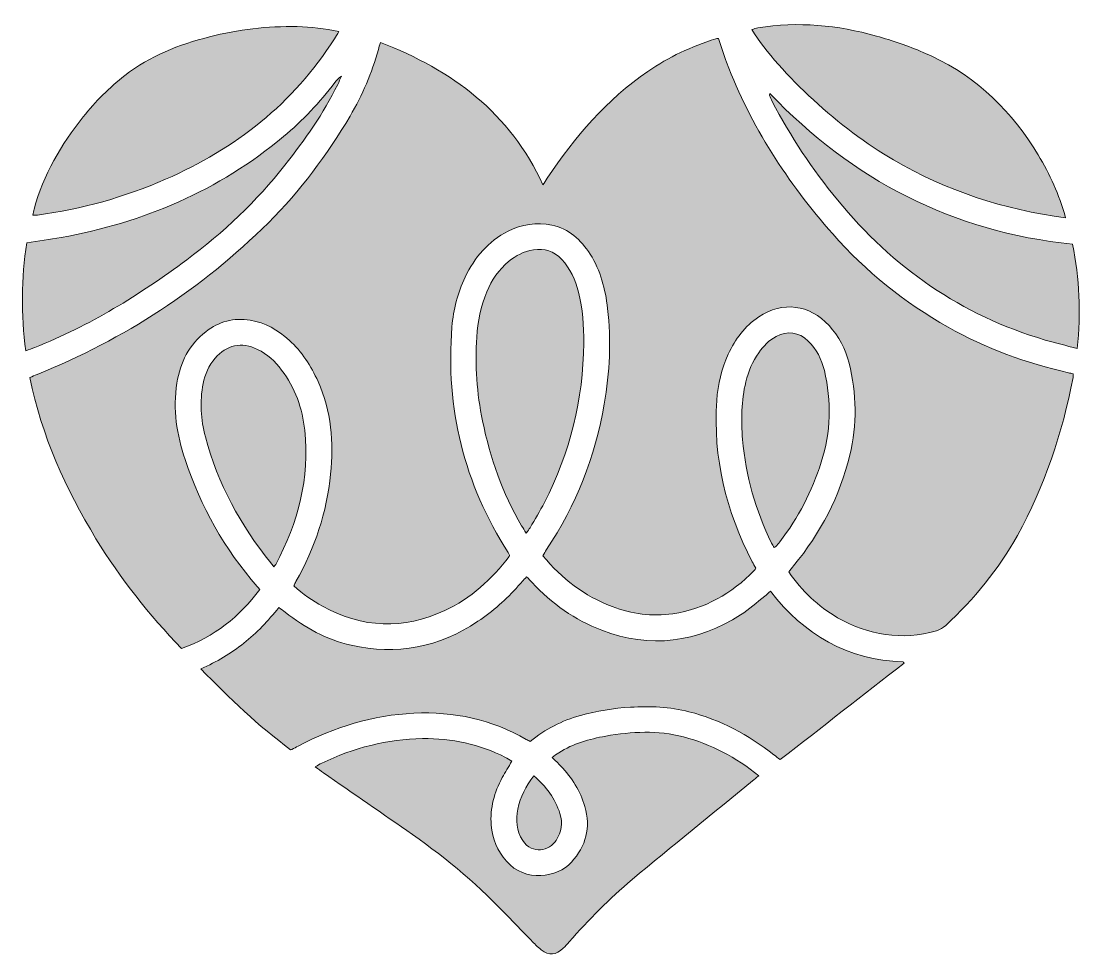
# Model space of a CAD drawing. Header units: inches. Extents: x 402 to 2475, y -2693 to -278.
# Drawn here: x 1014 to 1966, y -2693 to -1854 of the extents above; entities that cross this region are included whole.
import ezdxf

# ---------------------------------------------------------------- set-up
doc = ezdxf.new("R2010")
doc.units = ezdxf.units.IN
doc.header["$MEASUREMENT"] = 0
doc.layers.add('Layer 1', color=7, linetype='Continuous')

# ---------------------------------------------------------------- blocks, each defined once
blk = doc.blocks.new('block 3')
at = {"layer": 'Layer 1', "true_color": 0x7c887f}
h = blk.add_hatch(color=8, dxfattribs=at)
h.dxf.hatch_style = 2
edge = h.paths.add_edge_path()
edge.add_spline(control_points=[(1952.47, -2030.58), (1896.58, -2023.31), (1845.41, -2006.36), (1797.76, -1978.69), (1750.03, -1950.96), (1696.09, -1901.9), (1670.49, -1861.56), (1672.48, -1861.07), (1674.25, -1860.51), (1676.06, -1860.2), (1712.16, -1854.12), (1747.69, -1857.61), (1782.63, -1867.5), (1796.82, -1871.51), (1810.88, -1876.34), (1824.46, -1882.08), (1866.68, -1899.92), (1899.2, -1929.36), (1923.78, -1967.73), (1934.73, -1984.82), (1943.62, -2002.99), (1950.05, -2022.3), (1950.8, -2024.55), (1951.39, -2026.85), (1952.47, -2030.58)], knot_values=[0, 0, 0, 0, 1, 1, 1, 2, 2, 2, 3, 3, 3, 4, 4, 4, 5, 5, 5, 6, 6, 6, 7, 7, 7, 8, 8, 8, 8], degree=3, periodic=1)
h = blk.add_hatch(color=8, dxfattribs=at)
h.dxf.hatch_style = 2
edge = h.paths.add_edge_path()
edge.add_spline(control_points=[(1299.65, -1863.44), (1298.13, -1865.89), (1296.92, -1867.87), (1295.68, -1869.83), (1258.67, -1928.21), (1206.69, -1968.58), (1143.94, -1996.03), (1107.05, -2012.17), (1068.63, -2022.83), (1028.76, -2028.3), (1027.54, -2028.47), (1026.27, -2028.33), (1024.56, -2028.33), (1025.03, -2026.26), (1025.34, -2024.59), (1025.79, -2022.96), (1034.21, -1991.98), (1049.99, -1964.9), (1069.9, -1940.02), (1080.96, -1926.19), (1093.36, -1913.77), (1107.36, -1902.88), (1129.97, -1885.29), (1155.91, -1875.07), (1183.34, -1868.17), (1209.2, -1861.66), (1235.48, -1858.33), (1262.18, -1858.98), (1274.53, -1859.28), (1286.8, -1860.54), (1299.65, -1863.44)], knot_values=[0, 0, 0, 0, 1, 1, 1, 2, 2, 2, 3, 3, 3, 4, 4, 4, 5, 5, 5, 6, 6, 6, 7, 7, 7, 8, 8, 8, 9, 9, 9, 10, 10, 10, 10], degree=3, periodic=1)
h = blk.add_hatch(color=8, dxfattribs=at)
h.dxf.hatch_style = 2
edge = h.paths.add_edge_path()
edge.add_spline(control_points=[(1640.51, -1869.54), (1643.05, -1877), (1645.23, -1884.06), (1647.84, -1890.96), (1669.64, -1948.49), (1702.69, -1999.1), (1743.19, -2045.06), (1772.99, -2078.87), (1807.62, -2106.74), (1846.87, -2128.82), (1880.88, -2147.95), (1917.11, -2161.27), (1955.14, -2169.8), (1956.39, -2170.08), (1957.61, -2170.45), (1959.14, -2170.86), (1959.14, -2172.09), (1959.31, -2173.17), (1959.12, -2174.17), (1949.53, -2223.87), (1933.61, -2271.38), (1909.14, -2315.79), (1892.29, -2346.37), (1870.25, -2372.99), (1844.73, -2396.74), (1842.46, -2398.86), (1839.37, -2400.52), (1836.37, -2401.38), (1805.16, -2410.32), (1775.61, -2405.63), (1747.68, -2389.68), (1730.01, -2379.59), (1715.66, -2365.83), (1703.75, -2348.57), (1705.24, -2346.71), (1706.66, -2344.89), (1708.14, -2343.1), (1732.35, -2313.76), (1749.53, -2280.77), (1758.56, -2243.8), (1765.29, -2216.26), (1764.87, -2188.53), (1757.91, -2161.04), (1754.71, -2148.42), (1748.76, -2137.06), (1739.92, -2127.38), (1722.53, -2108.36), (1698.27, -2105.38), (1676.77, -2119.61), (1664.2, -2127.92), (1655.75, -2139.64), (1649.43, -2153.07), (1643.24, -2166.24), (1640.07, -2180.2), (1639.08, -2194.65), (1635.57, -2245.99), (1647.41, -2293.99), (1670.88, -2339.43), (1671.87, -2341.35), (1672.94, -2343.24), (1674.09, -2345.36), (1673.62, -2346.07), (1673.27, -2346.85), (1672.7, -2347.43), (1652.35, -2367.92), (1628.53, -2381.9), (1599.58, -2386.11), (1580.86, -2388.83), (1562.71, -2386.39), (1545.07, -2379.7), (1520.23, -2370.29), (1499.95, -2354.7), (1482.79, -2334.07), (1483.95, -2332.19), (1485.01, -2330.36), (1486.19, -2328.6), (1512.79, -2288.71), (1529.83, -2244.97), (1538.02, -2197.84), (1542.96, -2169.41), (1544.28, -2140.72), (1540.95, -2111.96), (1538.95, -2094.73), (1534.78, -2078.13), (1525.3, -2063.28), (1517.04, -2050.37), (1506.42, -2040.32), (1490.9, -2037.19), (1477.25, -2034.44), (1464.03, -2036.29), (1451.56, -2042.7), (1433.8, -2051.84), (1421.48, -2066.11), (1413.03, -2083.92), (1406.33, -2098.04), (1402.5, -2113.04), (1401.22, -2128.52), (1395.2, -2201.74), (1412.19, -2269.32), (1451.63, -2331.27), (1452.1, -2332), (1452.52, -2332.76), (1452.92, -2333.44), (1452.86, -2333.95), (1452.95, -2334.47), (1452.73, -2334.75), (1436.77, -2355.01), (1418.29, -2372.49), (1394.66, -2383.35), (1357.6, -2400.39), (1320.84, -2399.19), (1284.93, -2379.47), (1275.75, -2374.43), (1267.31, -2368.32), (1259.19, -2361.22), (1259.88, -2359.7), (1260.38, -2358.32), (1261.09, -2357.06), (1278.09, -2327.12), (1288.74, -2295.08), (1292.23, -2260.84), (1295.14, -2232.31), (1292.84, -2204.29), (1280.92, -2177.69), (1274.63, -2163.64), (1266.38, -2150.91), (1254.91, -2140.47), (1244.9, -2131.37), (1233.57, -2124.81), (1219.98, -2122.57), (1205.13, -2120.13), (1191.84, -2123.86), (1180.1, -2132.88), (1164.97, -2144.5), (1157.17, -2160.49), (1154.16, -2178.97), (1150.32, -2202.55), (1154.03, -2225.42), (1161.49, -2247.77), (1175.58, -2289.97), (1196.76, -2328.2), (1226.32, -2361.62), (1227.03, -2362.42), (1227.67, -2363.29), (1228.64, -2364.5), (1210.35, -2388.78), (1187.69, -2406.99), (1158.17, -2417.36), (1129.32, -2387.07), (1103.18, -2354.63), (1081.41, -2318.8), (1054.13, -2273.88), (1032.76, -2226.5), (1021.94, -2174.11), (1024.3, -2173.07), (1026.39, -2172.09), (1028.54, -2171.23), (1106.91, -2139.73), (1176.3, -2094.46), (1236.3, -2035.01), (1265.06, -2006.51), (1289.02, -1974.16), (1309.63, -1939.34), (1320.78, -1920.51), (1329.23, -1900.51), (1335.07, -1879.41), (1335.58, -1877.57), (1336.23, -1875.78), (1337.08, -1873.17), (1401.3, -1898.2), (1453.41, -1936.18), (1482.88, -2001.18), (1484.35, -1998.94), (1485.61, -1997.05), (1486.86, -1995.15), (1511.24, -1957.78), (1540.29, -1924.78), (1577.16, -1899.2), (1595.89, -1886.21), (1616.49, -1876.92), (1638.12, -1869.86), (1638.71, -1869.67), (1639.36, -1869.69), (1640.51, -1869.54)], knot_values=[0, 0, 0, 0, 1, 1, 1, 2, 2, 2, 3, 3, 3, 4, 4, 4, 5, 5, 5, 6, 6, 6, 7, 7, 7, 8, 8, 8, 9, 9, 9, 10, 10, 10, 11, 11, 11, 12, 12, 12, 13, 13, 13, 14, 14, 14, 15, 15, 15, 16, 16, 16, 17, 17, 17, 18, 18, 18, 19, 19, 19, 20, 20, 20, 21, 21, 21, 22, 22, 22, 23, 23, 23, 24, 24, 24, 25, 25, 25, 26, 26, 26, 27, 27, 27, 28, 28, 28, 29, 29, 29, 30, 30, 30, 31, 31, 31, 32, 32, 32, 33, 33, 33, 34, 34, 34, 35, 35, 35, 36, 36, 36, 37, 37, 37, 38, 38, 38, 39, 39, 39, 40, 40, 40, 41, 41, 41, 42, 42, 42, 43, 43, 43, 44, 44, 44, 45, 45, 45, 46, 46, 46, 47, 47, 47, 48, 48, 48, 49, 49, 49, 50, 50, 50, 51, 51, 51, 52, 52, 52, 53, 53, 53, 54, 54, 54, 55, 55, 55, 56, 56, 56, 57, 57, 57, 58, 58, 58, 59, 59, 59, 60, 60, 60, 61, 61, 61, 61], degree=3, periodic=1)
h = blk.add_hatch(color=8, dxfattribs=at)
h.dxf.hatch_style = 2
edge = h.paths.add_edge_path()
edge.add_spline(control_points=[(1018.32, -2150.15), (1014.24, -2117.16), (1014.25, -2085.15), (1019.27, -2053.09), (1029.88, -2051.48), (1040.01, -2050.2), (1050.04, -2048.37), (1124.2, -2034.86), (1191.56, -2006.25), (1249.87, -1957.78), (1267.19, -1943.38), (1282.38, -1926.91), (1296.12, -1909.09), (1297.7, -1907.04), (1299.31, -1905), (1301.9, -1903.46), (1300.8, -1905.93), (1299.77, -1908.43), (1298.58, -1910.86), (1285.76, -1937), (1269.1, -1960.64), (1251.16, -1983.43), (1225.67, -2015.8), (1195.91, -2043.82), (1162.93, -2068.36), (1120.54, -2099.9), (1075.8, -2127.51), (1026.48, -2147.1), (1024.07, -2148.06), (1021.63, -2148.92), (1018.32, -2150.15)], knot_values=[0, 0, 0, 0, 1, 1, 1, 2, 2, 2, 3, 3, 3, 4, 4, 4, 5, 5, 5, 6, 6, 6, 7, 7, 7, 8, 8, 8, 9, 9, 9, 10, 10, 10, 10], degree=3, periodic=1)
h = blk.add_hatch(color=8, dxfattribs=at)
h.dxf.hatch_style = 2
edge = h.paths.add_edge_path()
edge.add_spline(control_points=[(1958.56, -2054.32), (1965.09, -2085.09), (1966.09, -2115.97), (1962.87, -2147.96), (1952.9, -2145.34), (1943.42, -2143.11), (1934.09, -2140.37), (1858.65, -2118.15), (1797.13, -2075.27), (1747.55, -2014.62), (1725.02, -1987.05), (1705.25, -1957.68), (1688.78, -1926.1), (1687.88, -1924.37), (1687.08, -1922.59), (1686.32, -1920.79), (1686.19, -1920.5), (1686.51, -1920.01), (1686.78, -1919.08), (1761.04, -1996.63), (1850.57, -2043.15), (1958.56, -2054.32)], knot_values=[0, 0, 0, 0, 1, 1, 1, 2, 2, 2, 3, 3, 3, 4, 4, 4, 5, 5, 5, 6, 6, 6, 7, 7, 7, 7], degree=3, periodic=1)
h = blk.add_hatch(color=8, dxfattribs=at)
h.dxf.hatch_style = 2
edge = h.paths.add_edge_path()
edge.add_spline(control_points=[(1467.96, -2313.65), (1466.36, -2311.21), (1465.01, -2309.31), (1463.81, -2307.31), (1446.29, -2278.05), (1435.62, -2246.21), (1428.69, -2213.01), (1423.49, -2188.17), (1421.87, -2163.02), (1423.54, -2137.71), (1424.46, -2123.77), (1427.11, -2110.12), (1432.5, -2097.12), (1436.9, -2086.5), (1443.23, -2077.24), (1452.13, -2069.85), (1458.61, -2064.48), (1465.86, -2060.79), (1474.3, -2059.48), (1484.29, -2057.93), (1492.81, -2060.58), (1499.76, -2067.97), (1507.58, -2076.28), (1511.94, -2086.4), (1514.77, -2097.27), (1518.71, -2112.34), (1519.68, -2127.79), (1519.57, -2143.23), (1519.2, -2193.69), (1507.27, -2241.41), (1484.25, -2286.31), (1480.29, -2294.04), (1475.67, -2301.44), (1471.31, -2308.96), (1470.47, -2310.4), (1469.37, -2311.69), (1467.96, -2313.65)], knot_values=[0, 0, 0, 0, 1, 1, 1, 2, 2, 2, 3, 3, 3, 4, 4, 4, 5, 5, 5, 6, 6, 6, 7, 7, 7, 8, 8, 8, 9, 9, 9, 10, 10, 10, 11, 11, 11, 12, 12, 12, 12], degree=3, periodic=1)
h = blk.add_hatch(color=8, dxfattribs=at)
h.dxf.hatch_style = 2
edge = h.paths.add_edge_path()
edge.add_spline(control_points=[(1690.54, -2326.57), (1689.8, -2325.3), (1688.97, -2324.05), (1688.32, -2322.71), (1673.84, -2293.33), (1665.17, -2262.35), (1662.28, -2229.7), (1660.74, -2212.25), (1661.14, -2194.96), (1665.17, -2177.85), (1667.39, -2168.45), (1671.22, -2159.72), (1676.75, -2151.78), (1680.91, -2145.82), (1685.9, -2140.71), (1692.37, -2137.26), (1702.64, -2131.77), (1712.77, -2133.16), (1721.09, -2141.26), (1728.63, -2148.6), (1733.3, -2157.69), (1735.71, -2167.78), (1742.32, -2195.46), (1741.53, -2223.01), (1732.87, -2250.16), (1724.61, -2276.07), (1712.43, -2300), (1695.69, -2321.53), (1694.5, -2323.07), (1693.22, -2324.55), (1691.93, -2326.01), (1691.67, -2326.29), (1691.15, -2326.33), (1690.54, -2326.57)], knot_values=[0, 0, 0, 0, 1, 1, 1, 2, 2, 2, 3, 3, 3, 4, 4, 4, 5, 5, 5, 6, 6, 6, 7, 7, 7, 8, 8, 8, 9, 9, 9, 10, 10, 10, 11, 11, 11, 11], degree=3, periodic=1)
h = blk.add_hatch(color=8, dxfattribs=at)
h.dxf.hatch_style = 2
edge = h.paths.add_edge_path()
edge.add_spline(control_points=[(1241.08, -2343.91), (1240.08, -2342.53), (1239.38, -2341.44), (1238.57, -2340.45), (1211.06, -2306.85), (1190.96, -2269.37), (1179.77, -2227.33), (1175.58, -2211.61), (1174.57, -2195.59), (1177.65, -2179.5), (1179.27, -2171.03), (1182.73, -2163.34), (1188.38, -2156.74), (1198.65, -2144.73), (1212.33, -2141.88), (1226.55, -2148.76), (1235.37, -2153.03), (1242.27, -2159.59), (1248.12, -2167.3), (1260.28, -2183.32), (1266.87, -2201.67), (1268.99, -2221.42), (1273.6, -2264.37), (1262.99, -2304.21), (1242.92, -2341.91), (1242.73, -2342.28), (1242.35, -2342.54), (1241.08, -2343.91)], knot_values=[0, 0, 0, 0, 1, 1, 1, 2, 2, 2, 3, 3, 3, 4, 4, 4, 5, 5, 5, 6, 6, 6, 7, 7, 7, 8, 8, 8, 9, 9, 9, 9], degree=3, periodic=1)
h = blk.add_hatch(color=8, dxfattribs=at)
h.dxf.hatch_style = 2
edge = h.paths.add_edge_path()
edge.add_spline(control_points=[(1807.32, -2430.64), (1770.39, -2459.34), (1733.47, -2488.04), (1696.07, -2517.11), (1694.06, -2515.57), (1692.2, -2514.19), (1690.39, -2512.76), (1667.57, -2494.73), (1642.38, -2481.38), (1614.1, -2474.08), (1596.83, -2469.62), (1579.29, -2469.12), (1561.59, -2470.07), (1546.29, -2470.88), (1531.34, -2473.48), (1516.6, -2477.51), (1500.01, -2482.05), (1485.01, -2489.73), (1471.56, -2500.81), (1470.24, -2500.16), (1469.07, -2499.66), (1467.98, -2499.03), (1436.77, -2480.83), (1402.99, -2473.78), (1367.1, -2475.45), (1330.1, -2477.17), (1295.68, -2487.75), (1263.13, -2505.01), (1261.21, -2506.03), (1259.28, -2507.03), (1257.35, -2508.03), (1257.17, -2508.12), (1256.94, -2508.11), (1256.19, -2508.24), (1227.47, -2486.83), (1201.28, -2462.12), (1175.76, -2435.6), (1189.95, -2429.29), (1202.65, -2421.81), (1214.28, -2412.56), (1225.92, -2403.31), (1236.07, -2392.6), (1245.64, -2380.61), (1247.69, -2382.12), (1249.59, -2383.44), (1251.41, -2384.85), (1269.18, -2398.57), (1288.43, -2409.39), (1310.52, -2414.35), (1351.55, -2423.57), (1389.6, -2416.34), (1424.53, -2392.95), (1437.99, -2383.94), (1449.97, -2373.2), (1460.82, -2361.19), (1463.14, -2358.62), (1465.43, -2356.02), (1468.19, -2352.92), (1470.03, -2354.87), (1471.62, -2356.54), (1473.2, -2358.23), (1490.88, -2377.12), (1511.56, -2391.7), (1535.76, -2400.95), (1579.65, -2417.72), (1621.24, -2411.98), (1660.48, -2387.09), (1668.16, -2382.22), (1675, -2376.02), (1682.2, -2370.39), (1683.87, -2369.09), (1685.42, -2367.62), (1687.33, -2365.97), (1717.72, -2405.03), (1756.39, -2427.98), (1806.49, -2429.22), (1806.76, -2429.69), (1807.04, -2430.16), (1807.32, -2430.64)], knot_values=[0, 0, 0, 0, 1, 1, 1, 2, 2, 2, 3, 3, 3, 4, 4, 4, 5, 5, 5, 6, 6, 6, 7, 7, 7, 8, 8, 8, 9, 9, 9, 10, 10, 10, 11, 11, 11, 12, 12, 12, 13, 13, 13, 14, 14, 14, 15, 15, 15, 16, 16, 16, 17, 17, 17, 18, 18, 18, 19, 19, 19, 20, 20, 20, 21, 21, 21, 22, 22, 22, 23, 23, 23, 24, 24, 24, 25, 25, 25, 26, 26, 26, 26], degree=3, periodic=1)
h = blk.add_hatch(color=8, dxfattribs=at)
h.dxf.hatch_style = 2
edge = h.paths.add_edge_path()
edge.add_spline(control_points=[(1676.83, -2531.6), (1674.5, -2533.5), (1672.83, -2534.84), (1671.18, -2536.2), (1635.12, -2565.7), (1598.93, -2595.05), (1563.05, -2624.77), (1542.56, -2641.75), (1524.1, -2660.87), (1506.44, -2680.76), (1504.7, -2682.72), (1503.01, -2684.72), (1501.16, -2686.55), (1494.9, -2692.75), (1488.31, -2693.26), (1481.32, -2687.79), (1478.08, -2685.25), (1475.18, -2682.25), (1472.28, -2679.31), (1465.86, -2672.8), (1459.43, -2666.29), (1453.19, -2659.61), (1426.75, -2631.34), (1397.37, -2606.5), (1365.7, -2584.34), (1339.13, -2565.75), (1312.38, -2547.41), (1285.72, -2528.94), (1283.41, -2527.34), (1281.18, -2525.61), (1278.36, -2523.53), (1280.64, -2522.28), (1282.38, -2521.23), (1284.21, -2520.34), (1312.81, -2506.45), (1343, -2498.86), (1374.81, -2498.28), (1400.91, -2497.8), (1425.82, -2503.16), (1449.17, -2515.1), (1451.07, -2516.07), (1452.89, -2517.22), (1455.05, -2518.46), (1452.05, -2523.6), (1449.11, -2528.37), (1446.41, -2533.28), (1439.13, -2546.54), (1435.39, -2560.68), (1436.44, -2575.9), (1437.29, -2588.29), (1442.02, -2598.98), (1450.12, -2608.38), (1466.78, -2627.7), (1496.16, -2622.92), (1508.46, -2609.3), (1521.59, -2594.75), (1526.16, -2578.1), (1520.53, -2559.13), (1516.43, -2545.31), (1508.83, -2533.46), (1499.09, -2522.94), (1496.74, -2520.39), (1494.13, -2518.09), (1491.08, -2515.15), (1493.34, -2513.57), (1495.2, -2512.18), (1497.14, -2510.93), (1510.03, -2502.65), (1524.49, -2498.66), (1539.33, -2496.04), (1562.65, -2491.9), (1586.07, -2490.66), (1609.29, -2496.76), (1634.04, -2503.27), (1656.16, -2515.04), (1676.83, -2531.6)], knot_values=[0, 0, 0, 0, 1, 1, 1, 2, 2, 2, 3, 3, 3, 4, 4, 4, 5, 5, 5, 6, 6, 6, 7, 7, 7, 8, 8, 8, 9, 9, 9, 10, 10, 10, 11, 11, 11, 12, 12, 12, 13, 13, 13, 14, 14, 14, 15, 15, 15, 16, 16, 16, 17, 17, 17, 18, 18, 18, 19, 19, 19, 20, 20, 20, 21, 21, 21, 22, 22, 22, 23, 23, 23, 24, 24, 24, 25, 25, 25, 25], degree=3, periodic=1)
h = blk.add_hatch(color=8, dxfattribs=at)
h.dxf.hatch_style = 2
edge = h.paths.add_edge_path()
edge.add_spline(control_points=[(1474.65, -2531.77), (1485.91, -2541.24), (1493.95, -2552.08), (1498.21, -2565.48), (1500.93, -2574.04), (1499.52, -2582.03), (1494.72, -2589.72), (1489.05, -2598.8), (1473.21, -2602.69), (1464.78, -2589.74), (1458.99, -2580.85), (1458.72, -2571.28), (1460.41, -2561.53), (1462.3, -2550.65), (1467.78, -2541.29), (1474.65, -2531.77)], knot_values=[0, 0, 0, 0, 1, 1, 1, 2, 2, 2, 3, 3, 3, 4, 4, 4, 5, 5, 5, 5], degree=3, periodic=1)
at = {"layer": 'Layer 1', "lineweight": 0}
for points, knots in [([(1952.47, -2030.58), (1896.58, -2023.31), (1845.41, -2006.36), (1797.76, -1978.69), (1750.03, -1950.96), (1696.09, -1901.9), (1670.49, -1861.56), (1672.48, -1861.07), (1674.25, -1860.51), (1676.06, -1860.2), (1712.16, -1854.12), (1747.69, -1857.61), (1782.63, -1867.5), (1796.82, -1871.51), (1810.88, -1876.34), (1824.46, -1882.08), (1866.68, -1899.92), (1899.2, -1929.36), (1923.78, -1967.73), (1934.73, -1984.82), (1943.62, -2002.99), (1950.05, -2022.3), (1950.8, -2024.55), (1951.39, -2026.85), (1952.47, -2030.58)], [0, 0, 0, 0, 1, 1, 1, 2, 2, 2, 3, 3, 3, 4, 4, 4, 5, 5, 5, 6, 6, 6, 7, 7, 7, 8, 8, 8, 8]), ([(1299.65, -1863.44), (1298.13, -1865.89), (1296.92, -1867.87), (1295.68, -1869.83), (1258.67, -1928.21), (1206.69, -1968.58), (1143.94, -1996.03), (1107.05, -2012.17), (1068.63, -2022.83), (1028.76, -2028.3), (1027.54, -2028.47), (1026.27, -2028.33), (1024.56, -2028.33), (1025.03, -2026.26), (1025.34, -2024.59), (1025.79, -2022.96), (1034.21, -1991.98), (1049.99, -1964.9), (1069.9, -1940.02), (1080.96, -1926.19), (1093.36, -1913.77), (1107.36, -1902.88), (1129.97, -1885.29), (1155.91, -1875.07), (1183.34, -1868.17), (1209.2, -1861.66), (1235.48, -1858.33), (1262.18, -1858.98), (1274.53, -1859.28), (1286.8, -1860.54), (1299.65, -1863.44)], [0, 0, 0, 0, 1, 1, 1, 2, 2, 2, 3, 3, 3, 4, 4, 4, 5, 5, 5, 6, 6, 6, 7, 7, 7, 8, 8, 8, 9, 9, 9, 10, 10, 10, 10]), ([(1640.51, -1869.54), (1643.05, -1877), (1645.23, -1884.06), (1647.84, -1890.96), (1669.64, -1948.49), (1702.69, -1999.1), (1743.19, -2045.06), (1772.99, -2078.87), (1807.62, -2106.74), (1846.87, -2128.82), (1880.88, -2147.95), (1917.11, -2161.27), (1955.14, -2169.8), (1956.39, -2170.08), (1957.61, -2170.45), (1959.14, -2170.86), (1959.14, -2172.09), (1959.31, -2173.17), (1959.12, -2174.17), (1949.53, -2223.87), (1933.61, -2271.38), (1909.14, -2315.79), (1892.29, -2346.37), (1870.25, -2372.99), (1844.73, -2396.74), (1842.46, -2398.86), (1839.37, -2400.52), (1836.37, -2401.38), (1805.16, -2410.32), (1775.61, -2405.63), (1747.68, -2389.68), (1730.01, -2379.59), (1715.66, -2365.83), (1703.75, -2348.57), (1705.24, -2346.71), (1706.66, -2344.89), (1708.14, -2343.1), (1732.35, -2313.76), (1749.53, -2280.77), (1758.56, -2243.8), (1765.29, -2216.26), (1764.87, -2188.53), (1757.91, -2161.04), (1754.71, -2148.42), (1748.76, -2137.06), (1739.92, -2127.38), (1722.53, -2108.36), (1698.27, -2105.38), (1676.77, -2119.61), (1664.2, -2127.92), (1655.75, -2139.64), (1649.43, -2153.07), (1643.24, -2166.24), (1640.07, -2180.2), (1639.08, -2194.65), (1635.57, -2245.99), (1647.41, -2293.99), (1670.88, -2339.43), (1671.87, -2341.35), (1672.94, -2343.24), (1674.09, -2345.36), (1673.62, -2346.07), (1673.27, -2346.85), (1672.7, -2347.43), (1652.35, -2367.92), (1628.53, -2381.9), (1599.58, -2386.11), (1580.86, -2388.83), (1562.71, -2386.39), (1545.07, -2379.7), (1520.23, -2370.29), (1499.95, -2354.7), (1482.79, -2334.07), (1483.95, -2332.19), (1485.01, -2330.36), (1486.19, -2328.6), (1512.79, -2288.71), (1529.83, -2244.97), (1538.02, -2197.84), (1542.96, -2169.41), (1544.28, -2140.72), (1540.95, -2111.96), (1538.95, -2094.73), (1534.78, -2078.13), (1525.3, -2063.28), (1517.04, -2050.37), (1506.42, -2040.32), (1490.9, -2037.19), (1477.25, -2034.44), (1464.03, -2036.29), (1451.56, -2042.7), (1433.8, -2051.84), (1421.48, -2066.11), (1413.03, -2083.92), (1406.33, -2098.04), (1402.5, -2113.04), (1401.22, -2128.52), (1395.2, -2201.74), (1412.19, -2269.32), (1451.63, -2331.27), (1452.1, -2332), (1452.52, -2332.76), (1452.92, -2333.44), (1452.86, -2333.95), (1452.95, -2334.47), (1452.73, -2334.75), (1436.77, -2355.01), (1418.29, -2372.49), (1394.66, -2383.35), (1357.6, -2400.39), (1320.84, -2399.19), (1284.93, -2379.47), (1275.75, -2374.43), (1267.31, -2368.32), (1259.19, -2361.22), (1259.88, -2359.7), (1260.38, -2358.32), (1261.09, -2357.06), (1278.09, -2327.12), (1288.74, -2295.08), (1292.23, -2260.84), (1295.14, -2232.31), (1292.84, -2204.29), (1280.92, -2177.69), (1274.63, -2163.64), (1266.38, -2150.91), (1254.91, -2140.47), (1244.9, -2131.37), (1233.57, -2124.81), (1219.98, -2122.57), (1205.13, -2120.13), (1191.84, -2123.86), (1180.1, -2132.88), (1164.97, -2144.5), (1157.17, -2160.49), (1154.16, -2178.97), (1150.32, -2202.55), (1154.03, -2225.42), (1161.49, -2247.77), (1175.58, -2289.97), (1196.76, -2328.2), (1226.32, -2361.62), (1227.03, -2362.42), (1227.67, -2363.29), (1228.64, -2364.5), (1210.35, -2388.78), (1187.69, -2406.99), (1158.17, -2417.36), (1129.32, -2387.07), (1103.18, -2354.63), (1081.41, -2318.8), (1054.13, -2273.88), (1032.76, -2226.5), (1021.94, -2174.11), (1024.3, -2173.07), (1026.39, -2172.09), (1028.54, -2171.23), (1106.91, -2139.73), (1176.3, -2094.46), (1236.3, -2035.01), (1265.06, -2006.51), (1289.02, -1974.16), (1309.63, -1939.34), (1320.78, -1920.51), (1329.23, -1900.51), (1335.07, -1879.41), (1335.58, -1877.57), (1336.23, -1875.78), (1337.08, -1873.17), (1401.3, -1898.2), (1453.41, -1936.18), (1482.88, -2001.18), (1484.35, -1998.94), (1485.61, -1997.05), (1486.86, -1995.15), (1511.24, -1957.78), (1540.29, -1924.78), (1577.16, -1899.2), (1595.89, -1886.21), (1616.49, -1876.92), (1638.12, -1869.86), (1638.71, -1869.67), (1639.36, -1869.69), (1640.51, -1869.54)], [0, 0, 0, 0, 1, 1, 1, 2, 2, 2, 3, 3, 3, 4, 4, 4, 5, 5, 5, 6, 6, 6, 7, 7, 7, 8, 8, 8, 9, 9, 9, 10, 10, 10, 11, 11, 11, 12, 12, 12, 13, 13, 13, 14, 14, 14, 15, 15, 15, 16, 16, 16, 17, 17, 17, 18, 18, 18, 19, 19, 19, 20, 20, 20, 21, 21, 21, 22, 22, 22, 23, 23, 23, 24, 24, 24, 25, 25, 25, 26, 26, 26, 27, 27, 27, 28, 28, 28, 29, 29, 29, 30, 30, 30, 31, 31, 31, 32, 32, 32, 33, 33, 33, 34, 34, 34, 35, 35, 35, 36, 36, 36, 37, 37, 37, 38, 38, 38, 39, 39, 39, 40, 40, 40, 41, 41, 41, 42, 42, 42, 43, 43, 43, 44, 44, 44, 45, 45, 45, 46, 46, 46, 47, 47, 47, 48, 48, 48, 49, 49, 49, 50, 50, 50, 51, 51, 51, 52, 52, 52, 53, 53, 53, 54, 54, 54, 55, 55, 55, 56, 56, 56, 57, 57, 57, 58, 58, 58, 59, 59, 59, 60, 60, 60, 61, 61, 61, 61]), ([(1018.32, -2150.15), (1014.24, -2117.16), (1014.25, -2085.15), (1019.27, -2053.09), (1029.88, -2051.48), (1040.01, -2050.2), (1050.04, -2048.37), (1124.2, -2034.86), (1191.56, -2006.25), (1249.87, -1957.78), (1267.19, -1943.38), (1282.38, -1926.91), (1296.12, -1909.09), (1297.7, -1907.04), (1299.31, -1905), (1301.9, -1903.46), (1300.8, -1905.93), (1299.77, -1908.43), (1298.58, -1910.86), (1285.76, -1937), (1269.1, -1960.64), (1251.16, -1983.43), (1225.67, -2015.8), (1195.91, -2043.82), (1162.93, -2068.36), (1120.54, -2099.9), (1075.8, -2127.51), (1026.48, -2147.1), (1024.07, -2148.06), (1021.63, -2148.92), (1018.32, -2150.15)], [0, 0, 0, 0, 1, 1, 1, 2, 2, 2, 3, 3, 3, 4, 4, 4, 5, 5, 5, 6, 6, 6, 7, 7, 7, 8, 8, 8, 9, 9, 9, 10, 10, 10, 10]), ([(1958.56, -2054.32), (1965.09, -2085.09), (1966.09, -2115.97), (1962.87, -2147.96), (1952.9, -2145.34), (1943.42, -2143.11), (1934.09, -2140.37), (1858.65, -2118.15), (1797.13, -2075.27), (1747.55, -2014.62), (1725.02, -1987.05), (1705.25, -1957.68), (1688.78, -1926.1), (1687.88, -1924.37), (1687.08, -1922.59), (1686.32, -1920.79), (1686.19, -1920.5), (1686.51, -1920.01), (1686.78, -1919.08), (1761.04, -1996.63), (1850.57, -2043.15), (1958.56, -2054.32)], [0, 0, 0, 0, 1, 1, 1, 2, 2, 2, 3, 3, 3, 4, 4, 4, 5, 5, 5, 6, 6, 6, 7, 7, 7, 7]), ([(1467.96, -2313.65), (1466.36, -2311.21), (1465.01, -2309.31), (1463.81, -2307.31), (1446.29, -2278.05), (1435.62, -2246.21), (1428.69, -2213.01), (1423.49, -2188.17), (1421.87, -2163.02), (1423.54, -2137.71), (1424.46, -2123.77), (1427.11, -2110.12), (1432.5, -2097.12), (1436.9, -2086.5), (1443.23, -2077.24), (1452.13, -2069.85), (1458.61, -2064.48), (1465.86, -2060.79), (1474.3, -2059.48), (1484.29, -2057.93), (1492.81, -2060.58), (1499.76, -2067.97), (1507.58, -2076.28), (1511.94, -2086.4), (1514.77, -2097.27), (1518.71, -2112.34), (1519.68, -2127.79), (1519.57, -2143.23), (1519.2, -2193.69), (1507.27, -2241.41), (1484.25, -2286.31), (1480.29, -2294.04), (1475.67, -2301.44), (1471.31, -2308.96), (1470.47, -2310.4), (1469.37, -2311.69), (1467.96, -2313.65)], [0, 0, 0, 0, 1, 1, 1, 2, 2, 2, 3, 3, 3, 4, 4, 4, 5, 5, 5, 6, 6, 6, 7, 7, 7, 8, 8, 8, 9, 9, 9, 10, 10, 10, 11, 11, 11, 12, 12, 12, 12]), ([(1690.54, -2326.57), (1689.8, -2325.3), (1688.97, -2324.05), (1688.32, -2322.71), (1673.84, -2293.33), (1665.17, -2262.35), (1662.28, -2229.7), (1660.74, -2212.25), (1661.14, -2194.96), (1665.17, -2177.85), (1667.39, -2168.45), (1671.22, -2159.72), (1676.75, -2151.78), (1680.91, -2145.82), (1685.9, -2140.71), (1692.37, -2137.26), (1702.64, -2131.77), (1712.77, -2133.16), (1721.09, -2141.26), (1728.63, -2148.6), (1733.3, -2157.69), (1735.71, -2167.78), (1742.32, -2195.46), (1741.53, -2223.01), (1732.87, -2250.16), (1724.61, -2276.07), (1712.43, -2300), (1695.69, -2321.53), (1694.5, -2323.07), (1693.22, -2324.55), (1691.93, -2326.01), (1691.67, -2326.29), (1691.15, -2326.33), (1690.54, -2326.57)], [0, 0, 0, 0, 1, 1, 1, 2, 2, 2, 3, 3, 3, 4, 4, 4, 5, 5, 5, 6, 6, 6, 7, 7, 7, 8, 8, 8, 9, 9, 9, 10, 10, 10, 11, 11, 11, 11]), ([(1241.08, -2343.91), (1240.08, -2342.53), (1239.38, -2341.44), (1238.57, -2340.45), (1211.06, -2306.85), (1190.96, -2269.37), (1179.77, -2227.33), (1175.58, -2211.61), (1174.57, -2195.59), (1177.65, -2179.5), (1179.27, -2171.03), (1182.73, -2163.34), (1188.38, -2156.74), (1198.65, -2144.73), (1212.33, -2141.88), (1226.55, -2148.76), (1235.37, -2153.03), (1242.27, -2159.59), (1248.12, -2167.3), (1260.28, -2183.32), (1266.87, -2201.67), (1268.99, -2221.42), (1273.6, -2264.37), (1262.99, -2304.21), (1242.92, -2341.91), (1242.73, -2342.28), (1242.35, -2342.54), (1241.08, -2343.91)], [0, 0, 0, 0, 1, 1, 1, 2, 2, 2, 3, 3, 3, 4, 4, 4, 5, 5, 5, 6, 6, 6, 7, 7, 7, 8, 8, 8, 9, 9, 9, 9]), ([(1807.32, -2430.64), (1770.39, -2459.34), (1733.47, -2488.04), (1696.07, -2517.11), (1694.06, -2515.57), (1692.2, -2514.19), (1690.39, -2512.76), (1667.57, -2494.73), (1642.38, -2481.38), (1614.1, -2474.08), (1596.83, -2469.62), (1579.29, -2469.12), (1561.59, -2470.07), (1546.29, -2470.88), (1531.34, -2473.48), (1516.6, -2477.51), (1500.01, -2482.05), (1485.01, -2489.73), (1471.56, -2500.81), (1470.24, -2500.16), (1469.07, -2499.66), (1467.98, -2499.03), (1436.77, -2480.83), (1402.99, -2473.78), (1367.1, -2475.45), (1330.1, -2477.17), (1295.68, -2487.75), (1263.13, -2505.01), (1261.21, -2506.03), (1259.28, -2507.03), (1257.35, -2508.03), (1257.17, -2508.12), (1256.94, -2508.11), (1256.19, -2508.24), (1227.47, -2486.83), (1201.28, -2462.12), (1175.76, -2435.6), (1189.95, -2429.29), (1202.65, -2421.81), (1214.28, -2412.56), (1225.92, -2403.31), (1236.07, -2392.6), (1245.64, -2380.61), (1247.69, -2382.12), (1249.59, -2383.44), (1251.41, -2384.85), (1269.18, -2398.57), (1288.43, -2409.39), (1310.52, -2414.35), (1351.55, -2423.57), (1389.6, -2416.34), (1424.53, -2392.95), (1437.99, -2383.94), (1449.97, -2373.2), (1460.82, -2361.19), (1463.14, -2358.62), (1465.43, -2356.02), (1468.19, -2352.92), (1470.03, -2354.87), (1471.62, -2356.54), (1473.2, -2358.23), (1490.88, -2377.12), (1511.56, -2391.7), (1535.76, -2400.95), (1579.65, -2417.72), (1621.24, -2411.98), (1660.48, -2387.09), (1668.16, -2382.22), (1675, -2376.02), (1682.2, -2370.39), (1683.87, -2369.09), (1685.42, -2367.62), (1687.33, -2365.97), (1717.72, -2405.03), (1756.39, -2427.98), (1806.49, -2429.22), (1806.76, -2429.69), (1807.04, -2430.16), (1807.32, -2430.64)], [0, 0, 0, 0, 1, 1, 1, 2, 2, 2, 3, 3, 3, 4, 4, 4, 5, 5, 5, 6, 6, 6, 7, 7, 7, 8, 8, 8, 9, 9, 9, 10, 10, 10, 11, 11, 11, 12, 12, 12, 13, 13, 13, 14, 14, 14, 15, 15, 15, 16, 16, 16, 17, 17, 17, 18, 18, 18, 19, 19, 19, 20, 20, 20, 21, 21, 21, 22, 22, 22, 23, 23, 23, 24, 24, 24, 25, 25, 25, 26, 26, 26, 26]), ([(1676.83, -2531.6), (1674.5, -2533.5), (1672.83, -2534.84), (1671.18, -2536.2), (1635.12, -2565.7), (1598.93, -2595.05), (1563.05, -2624.77), (1542.56, -2641.75), (1524.1, -2660.87), (1506.44, -2680.76), (1504.7, -2682.72), (1503.01, -2684.72), (1501.16, -2686.55), (1494.9, -2692.75), (1488.31, -2693.26), (1481.32, -2687.79), (1478.08, -2685.25), (1475.18, -2682.25), (1472.28, -2679.31), (1465.86, -2672.8), (1459.43, -2666.29), (1453.19, -2659.61), (1426.75, -2631.34), (1397.37, -2606.5), (1365.7, -2584.34), (1339.13, -2565.75), (1312.38, -2547.41), (1285.72, -2528.94), (1283.41, -2527.34), (1281.18, -2525.61), (1278.36, -2523.53), (1280.64, -2522.28), (1282.38, -2521.23), (1284.21, -2520.34), (1312.81, -2506.45), (1343, -2498.86), (1374.81, -2498.28), (1400.91, -2497.8), (1425.82, -2503.16), (1449.17, -2515.1), (1451.07, -2516.07), (1452.89, -2517.22), (1455.05, -2518.46), (1452.05, -2523.6), (1449.11, -2528.37), (1446.41, -2533.28), (1439.13, -2546.54), (1435.39, -2560.68), (1436.44, -2575.9), (1437.29, -2588.29), (1442.02, -2598.98), (1450.12, -2608.38), (1466.78, -2627.7), (1496.16, -2622.92), (1508.46, -2609.3), (1521.59, -2594.75), (1526.16, -2578.1), (1520.53, -2559.13), (1516.43, -2545.31), (1508.83, -2533.46), (1499.09, -2522.94), (1496.74, -2520.39), (1494.13, -2518.09), (1491.08, -2515.15), (1493.34, -2513.57), (1495.2, -2512.18), (1497.14, -2510.93), (1510.03, -2502.65), (1524.49, -2498.66), (1539.33, -2496.04), (1562.65, -2491.9), (1586.07, -2490.66), (1609.29, -2496.76), (1634.04, -2503.27), (1656.16, -2515.04), (1676.83, -2531.6)], [0, 0, 0, 0, 1, 1, 1, 2, 2, 2, 3, 3, 3, 4, 4, 4, 5, 5, 5, 6, 6, 6, 7, 7, 7, 8, 8, 8, 9, 9, 9, 10, 10, 10, 11, 11, 11, 12, 12, 12, 13, 13, 13, 14, 14, 14, 15, 15, 15, 16, 16, 16, 17, 17, 17, 18, 18, 18, 19, 19, 19, 20, 20, 20, 21, 21, 21, 22, 22, 22, 23, 23, 23, 24, 24, 24, 25, 25, 25, 25]), ([(1474.65, -2531.77), (1485.91, -2541.24), (1493.95, -2552.08), (1498.21, -2565.48), (1500.93, -2574.04), (1499.52, -2582.03), (1494.72, -2589.72), (1489.05, -2598.8), (1473.21, -2602.69), (1464.78, -2589.74), (1458.99, -2580.85), (1458.72, -2571.28), (1460.41, -2561.53), (1462.3, -2550.65), (1467.78, -2541.29), (1474.65, -2531.77)], [0, 0, 0, 0, 1, 1, 1, 2, 2, 2, 3, 3, 3, 4, 4, 4, 5, 5, 5, 5])]:
    blk.add_open_spline(points, degree=3, knots=knots, dxfattribs=at)
blk = doc.blocks.new('block 2')
at = {"layer": 'Layer 1'}
blk.add_blockref('block 3', (0, 0), dxfattribs=at)

msp = doc.modelspace()

# ---------------------------------------------------------------- block references
at = {"layer": 'Layer 1'}
msp.add_blockref('block 2', (0, 0), dxfattribs=at)

doc.saveas('drawing.dxf')
